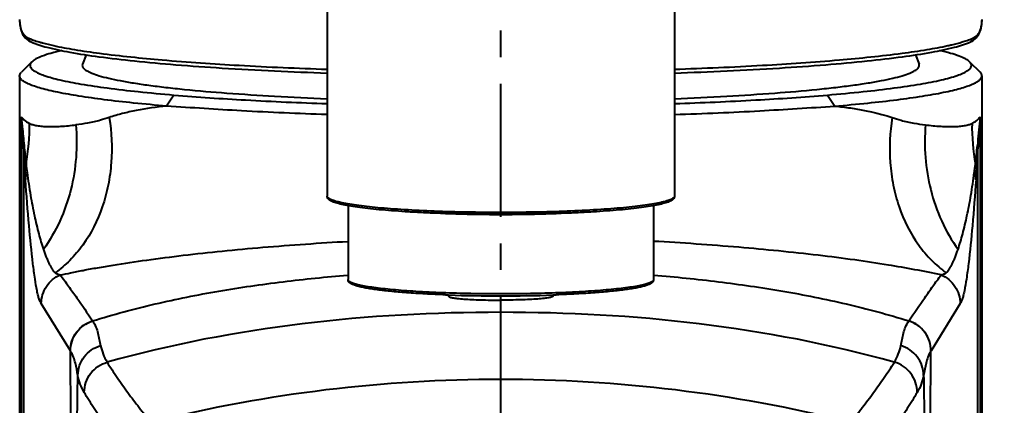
# Model space of a CAD drawing. Header units: millimetres. Extents: x 601 to 1195, y -13 to 407.
# Drawn here: x 1010.82 to 1057.56, y 248.07 to 266.5 of the extents above; entities that cross this region are included whole.
import ezdxf

# ---------------------------------------------------------------- set-up
doc = ezdxf.new("R2010")
doc.units = ezdxf.units.MM
doc.header["$LTSCALE"] = 0.1
doc.linetypes.add('CENTERX2', pattern=[101.6, 63.5, -12.7, 12.7, -12.7])
for name, color, linetype in [('02___PRT_ALL_AXES', 7, 'Continuous'), ('CENTER', 1, 'CENTERX2'), ('DIM', 3, 'Continuous')]:
    doc.layers.add(name, color=color, linetype=linetype)
doc.styles.get("Standard").update_dxf_attribs({"font": 'arial.ttf'})
doc.dimstyles.new('ISO-25', dxfattribs={"dimtxt": 3.5, "dimasz": 3.5, "dimexe": 1.25, "dimexo": 0.625, "dimtad": 1, "dimtih": 1, "dimtoh": 1, "dimdec": 1, "dimdsep": 46, "dimtxsty": 'Standard', "dimcen": 2.5, "dimclrd": 5, "dimclre": 5, "dimclrt": 5, "dimadec": 0, "dimazin": 0, "dimtfac": 1, "dimtdec": 1, "dimtmove": 0, "dimatfit": 3, "dimfxl": 1, "dimarcsym": 0})

# ---------------------------------------------------------------- blocks, each defined once
blk = doc.blocks.new('*D9')
at = {"layer": 'Defpoints', "color": 0, "transparency": 16777216}
for p in [(1033.819, 294.026), (1057.171, 177.234), (1076.334, 177.234)]:
    blk.add_point(p, dxfattribs=at)
at = {"layer": 'DIM', "color": 5, "lineweight": -2, "transparency": 16777216}
for p, q in [((1034.444, 294.026), (1077.584, 294.026)), ((1076.334, 290.526), (1076.334, 238.042)), ((1076.334, 180.734), (1076.334, 233.218)), ((1057.796, 177.234), (1077.584, 177.234))]:
    blk.add_line(p, q, dxfattribs=at)
at = {"layer": 'DIM', "color": 5, "transparency": 16777216}
for points in [[(1075.751, 290.526), (1076.917, 290.526), (1076.334, 294.026)], [(1075.751, 180.734), (1076.917, 180.734), (1076.334, 177.234)]]:
    blk.add_solid(points, dxfattribs=at)
at = {"layer": 'DIM', "color": 5, "transparency": 16777216, "insert": (1076.334, 235.63), "char_height": 3.5, "attachment_point": 5}
blk.add_mtext('116.8', dxfattribs=at)

msp = doc.modelspace()

# ---------------------------------------------------------------- linework, layer by layer
at = {"color": 7, "linetype": 'Continuous'}
for p, q in [((1025.519, 270.406), (1025.519, 258.061)), ((1042.119, 270.406), (1042.119, 258.061)), ((1011.259, 265.486), (1011.371, 265.427)), ((1011.371, 265.427), (1011.374, 265.426)), ((1056.267, 265.427), (1056.264, 265.426)), ((1013.998, 264.815), (1013.829, 264.362)), ((1053.64, 264.815), (1053.809, 264.362)), ((1011.405, 264.477), (1010.907, 263.983)), ((1013.83, 264.362), (1013.819, 264.305)), ((1053.819, 264.305), (1053.808, 264.362)), ((1056.227, 264.477), (1056.725, 263.983)), ((1010.819, 263.807), (1010.819, 214.495)), ((1056.813, 263.807), (1056.813, 214.495)), ((1018.196, 262.894), (1017.849, 262.365)), ((1049.436, 262.894), (1049.783, 262.365)), ((1010.901, 261.859), (1010.901, 214.326)), ((1056.731, 261.859), (1056.731, 214.326)), ((1011.006, 260.32), (1011.006, 218.547)), ((1056.626, 218.547), (1056.626, 260.32)), ((1026.519, 257.61), (1026.519, 254.078)), ((1041.119, 257.61), (1041.119, 254.078)), ((1013.249, 250.677), (1011.859, 252.931)), ((1055.773, 252.931), (1054.383, 250.677)), ((1014.314, 252.101), (1014.306, 252.106)), ((1053.318, 252.101), (1053.326, 252.106)), ((1013.253, 250.668), (1013.249, 250.677)), ((1013.269, 247.39), (1013.253, 250.668)), ((1054.364, 247.39), (1054.379, 250.668)), ((1054.379, 250.668), (1054.383, 250.677)), ((1033.816, 246.337), (1033.816, 249.313))]:
    msp.add_line(p, q, dxfattribs=at)
for points in [[(1010.819, 266.496), (1010.828, 266.298), (1010.877, 266.025)], [(1056.759, 266.016), (1056.809, 266.288), (1056.819, 266.496)], [(1010.877, 266.025), (1010.965, 265.804), (1011.092, 265.625), (1011.259, 265.486)], [(1056.541, 265.62), (1056.669, 265.797), (1056.759, 266.016)], [(1056.267, 265.427), (1056.373, 265.482), (1056.541, 265.62)]]:
    msp.add_lwpolyline(points, dxfattribs=at)
for centre, radius, start, end in [((1055.226, 266.464), 1.592, 352.5561, 355.0342), ((1056.097, 266.251), 0.705, 293.6966, 299.0801), ((1011.428, 262.173), 0.613, 210.7451, 219.3005), ((1056.204, 262.173), 0.613, 320.6996, 329.2532), ((1001.44, 261.38), 9.852, 349.5405, 0.9339), ((1066.192, 261.38), 9.852, 179.066, 190.4595), ((1042.807, 263.436), 31.91, 185.3067, 186.9207), ((1023.828, 263.543), 32.913, 353.1039, 354.6687), ((1143.081, 267.999), 132.297, 183.32766, 183.96436), ((938.921, 267.084), 117.898, 355.99676, 356.71122), ((1046.493, 263.866), 35.621, 186.892, 187.5399), ((1020.836, 263.904), 35.927, 352.4628, 353.1053), ((1033.497, 316.246), 62.938, 267.88457, 268.01731), ((1033.819, 327.92), 74.617, 268.07999, 271.91515), ((1034.141, 316.264), 62.956, 271.97715, 272.1177), ((1033.842, 179.742), 69.572, 90.02178, 103.81286), ((1033.789, 179.737), 69.577, 76.18794, 89.97848)]:
    msp.add_arc(centre, radius, start, end, dxfattribs=at)
for points, knots in [([(1010.819, 266.496), (1010.819, 266.39), (1010.832, 266.194), (1010.911, 265.929), (1011.053, 265.724), (1011.187, 265.637), (1011.258, 265.605)], [0, 0, 0, 0, 0.302042, 0.555937, 0.779744, 1, 1, 1, 1]), ([(1056.812, 266.326), (1056.813, 266.339), (1056.817, 266.396), (1056.819, 266.453), (1056.819, 266.496)], [0, 0, 0, 0, 0.241532, 1, 1, 1, 1]), ([(1056.681, 265.87), (1056.691, 265.888), (1056.732, 265.963), (1056.761, 266.045), (1056.777, 266.109)], [0, 0, 0, 0, 0.237299, 1, 1, 1, 1]), ([(1056.777, 266.109), (1056.78, 266.121), (1056.791, 266.17), (1056.8, 266.219), (1056.805, 266.257)], [0, 0, 0, 0, 0.241602, 1, 1, 1, 1]), ([(1011.258, 265.605), (1011.258, 265.568), (1011.279, 265.493), (1011.338, 265.442), (1011.371, 265.427)], [0, 0, 0, 0, 0.502847, 1, 1, 1, 1]), ([(1011.258, 265.605), (1011.269, 265.601), (1011.314, 265.581), (1011.36, 265.563), (1011.395, 265.55)], [0, 0, 0, 0, 0.239259, 1, 1, 1, 1]), ([(1011.395, 265.55), (1011.423, 265.539), (1011.544, 265.494), (1011.667, 265.455), (1011.762, 265.427)], [0, 0, 0, 0, 0.229759, 1, 1, 1, 1]), ([(1055.876, 265.427), (1055.909, 265.437), (1056.033, 265.474), (1056.155, 265.516), (1056.243, 265.55)], [0, 0, 0, 0, 0.270313, 1, 1, 1, 1]), ([(1056.243, 265.55), (1056.255, 265.554), (1056.301, 265.572), (1056.347, 265.591), (1056.38, 265.605)], [0, 0, 0, 0, 0.26077, 1, 1, 1, 1]), ([(1056.38, 265.605), (1056.38, 265.568), (1056.359, 265.493), (1056.3, 265.442), (1056.267, 265.427)], [0, 0, 0, 0, 0.502846, 1, 1, 1, 1]), ([(1056.439, 265.635), (1056.513, 265.676), (1056.602, 265.752), (1056.666, 265.845), (1056.681, 265.87)], [0, 0, 0, 0, 0.74427, 1, 1, 1, 1]), ([(1011.374, 265.426), (1011.617, 265.319), (1012.229, 265.136), (1013.314, 264.912), (1014.711, 264.7), (1016.402, 264.504), (1018.364, 264.327), (1021.431, 264.111), (1023.843, 264.001), (1025.516, 263.944)], [0, 0, 0, 0, 0.055875, 0.133767, 0.2331, 0.353062, 0.491953, 0.647682, 1, 1, 1, 1]), ([(1012.843, 265.015), (1012.668, 264.975), (1012.352, 264.898), (1011.935, 264.768), (1011.625, 264.637), (1011.462, 264.533), (1011.405, 264.477)], [0, 0, 0, 0, 0.347939, 0.629747, 0.845917, 1, 1, 1, 1]), ([(1011.762, 265.427), (1011.814, 265.412), (1012.042, 265.348), (1012.273, 265.293), (1012.452, 265.253)], [0, 0, 0, 0, 0.226841, 1, 1, 1, 1]), ([(1012.452, 265.253), (1012.779, 265.182), (1013.506, 265.048), (1015.232, 264.798), (1017.858, 264.534), (1021.486, 264.287), (1024.116, 264.173), (1025.518, 264.126)], [0, 0, 0, 0, 0.076486, 0.169004, 0.398517, 0.679376, 1, 1, 1, 1]), ([(1042.12, 264.126), (1043.522, 264.173), (1046.152, 264.287), (1049.78, 264.534), (1052.406, 264.798), (1054.132, 265.048), (1054.859, 265.182), (1055.186, 265.253)], [0, 0, 0, 0, 0.320624, 0.601483, 0.830995, 0.923513, 1, 1, 1, 1]), ([(1042.122, 263.944), (1043.795, 264.001), (1046.207, 264.111), (1049.274, 264.327), (1051.237, 264.504), (1052.927, 264.7), (1054.325, 264.912), (1055.409, 265.136), (1056.021, 265.319), (1056.264, 265.426)], [0, 0, 0, 0, 0.352319, 0.508047, 0.646938, 0.7669, 0.866233, 0.944124, 1, 1, 1, 1]), ([(1056.227, 264.477), (1056.171, 264.533), (1056.007, 264.636), (1055.698, 264.767), (1055.282, 264.897), (1054.967, 264.975), (1054.793, 265.014)], [0, 0, 0, 0, 0.154159, 0.370352, 0.652134, 1, 1, 1, 1]), ([(1055.186, 265.253), (1055.25, 265.267), (1055.481, 265.32), (1055.71, 265.378), (1055.876, 265.427)], [0, 0, 0, 0, 0.273146, 1, 1, 1, 1]), ([(1011.405, 264.477), (1011.374, 264.446), (1011.334, 264.394), (1011.316, 264.314), (1011.326, 264.233), (1011.395, 264.132), (1011.538, 264.026), (1011.745, 263.92), (1012.149, 263.767), (1012.825, 263.59), (1013.829, 263.397), (1015.081, 263.213), (1016.563, 263.041), (1017.628, 262.942), (1018.196, 262.894)], [0, 0, 0, 0, 0.018, 0.02559, 0.033074, 0.050341, 0.073847, 0.105189, 0.144948, 0.250367, 0.390112, 0.562961, 0.767119, 1, 1, 1, 1]), ([(1013.819, 264.305), (1013.819, 264.284), (1013.829, 264.238), (1013.871, 264.175), (1013.937, 264.113), (1014.028, 264.052), (1014.143, 263.991), (1014.344, 263.904), (1014.658, 263.801), (1015.11, 263.685), (1015.656, 263.572), (1016.295, 263.462), (1017.023, 263.356), (1017.836, 263.255), (1019.079, 263.121), (1020.812, 262.974), (1023.082, 262.828), (1024.68, 262.753), (1025.515, 262.719)], [0, 0, 0, 0, 0.005315, 0.011424, 0.018862, 0.027932, 0.038792, 0.051527, 0.08277, 0.121802, 0.168557, 0.22288, 0.284542, 0.353266, 0.428723, 0.598336, 0.790039, 1, 1, 1, 1]), ([(1042.123, 262.719), (1042.958, 262.753), (1044.556, 262.828), (1046.826, 262.974), (1048.559, 263.121), (1049.802, 263.255), (1050.615, 263.356), (1051.343, 263.462), (1051.982, 263.572), (1052.528, 263.685), (1052.98, 263.801), (1053.295, 263.904), (1053.495, 263.991), (1053.61, 264.052), (1053.701, 264.113), (1053.767, 264.175), (1053.809, 264.238), (1053.819, 264.284), (1053.819, 264.305)], [0, 0, 0, 0, 0.209961, 0.401664, 0.571277, 0.646733, 0.715457, 0.777119, 0.831442, 0.878197, 0.917229, 0.948472, 0.961208, 0.972068, 0.981138, 0.988576, 0.994685, 1, 1, 1, 1]), ([(1049.436, 262.894), (1050.004, 262.942), (1051.069, 263.041), (1052.552, 263.213), (1053.803, 263.397), (1054.808, 263.59), (1055.483, 263.767), (1055.888, 263.92), (1056.094, 264.026), (1056.237, 264.132), (1056.306, 264.233), (1056.316, 264.314), (1056.298, 264.394), (1056.258, 264.446), (1056.227, 264.477)], [0, 0, 0, 0, 0.232881, 0.43704, 0.609889, 0.749634, 0.855053, 0.894811, 0.926153, 0.949659, 0.966925, 0.974409, 0.981999, 1, 1, 1, 1]), ([(1010.819, 263.807), (1010.819, 263.837), (1010.838, 263.904), (1010.881, 263.957), (1010.907, 263.983)], [0, 0, 0, 0, 0.451856, 1, 1, 1, 1]), ([(1017.849, 262.365), (1017.323, 262.409), (1016.328, 262.5), (1014.93, 262.658), (1013.722, 262.826), (1012.841, 262.98), (1012.241, 263.111), (1011.871, 263.205), (1011.555, 263.301), (1011.296, 263.397), (1011.091, 263.494), (1010.942, 263.592), (1010.845, 263.693), (1010.819, 263.772), (1010.819, 263.807)], [0, 0, 0, 0, 0.216996, 0.410249, 0.577693, 0.717878, 0.777399, 0.829733, 0.874816, 0.912679, 0.94346, 0.967506, 0.985669, 1, 1, 1, 1]), ([(1049.783, 262.365), (1050.309, 262.409), (1051.304, 262.5), (1052.702, 262.658), (1053.91, 262.826), (1054.791, 262.98), (1055.391, 263.111), (1055.761, 263.205), (1056.077, 263.301), (1056.336, 263.397), (1056.541, 263.494), (1056.69, 263.592), (1056.787, 263.693), (1056.813, 263.772), (1056.813, 263.807)], [0, 0, 0, 0, 0.216996, 0.410248, 0.577693, 0.717878, 0.777399, 0.829733, 0.874816, 0.912679, 0.94346, 0.967506, 0.985669, 1, 1, 1, 1]), ([(1056.813, 263.807), (1056.813, 263.837), (1056.794, 263.904), (1056.751, 263.957), (1056.725, 263.983)], [0, 0, 0, 0, 0.451856, 1, 1, 1, 1]), ([(1018.196, 262.894), (1019.337, 262.797), (1021.774, 262.635), (1024.215, 262.528), (1025.512, 262.483)], [0, 0, 0, 0, 0.468692, 1, 1, 1, 1]), ([(1042.127, 262.483), (1043.422, 262.528), (1045.861, 262.635), (1048.296, 262.798), (1049.436, 262.894)], [0, 0, 0, 0, 0.531294, 1, 1, 1, 1]), ([(1017.849, 262.365), (1017.362, 262.315), (1016.65, 262.219), (1015.738, 262.014), (1015.311, 261.89), (1015.105, 261.822)], [0, 0, 0, 0, 0.524031, 0.767869, 1, 1, 1, 1]), ([(1025.512, 261.959), (1024.152, 262.005), (1021.596, 262.115), (1019.044, 262.283), (1017.849, 262.365)], [0, 0, 0, 0, 0.531983, 1, 1, 1, 1]), ([(1042.127, 261.964), (1042.823, 261.985), (1044.181, 262.035), (1046.734, 262.165), (1048.589, 262.283), (1049.783, 262.365)], [0, 0, 0, 0, 0.272713, 0.531694, 1, 1, 1, 1]), ([(1049.783, 262.365), (1050.032, 262.34), (1050.959, 262.23), (1051.878, 262.035), (1052.527, 261.822)], [0, 0, 0, 0, 0.268392, 1, 1, 1, 1]), ([(1010.901, 261.859), (1010.903, 261.844), (1010.908, 261.78), (1010.914, 261.715), (1010.917, 261.666)], [0, 0, 0, 0, 0.237785, 1, 1, 1, 1]), ([(1010.954, 261.784), (1010.974, 261.76), (1011.07, 261.658), (1011.193, 261.585), (1011.291, 261.54)], [0, 0, 0, 0, 0.228399, 1, 1, 1, 1]), ([(1015.106, 261.821), (1015.217, 261.111), (1015.269, 260.018), (1015.077, 258.587), (1014.715, 257.229), (1014.093, 255.993), (1013.248, 254.99), (1012.771, 254.581), (1012.525, 254.402)], [0, 0, 0, 0, 0.261802, 0.393979, 0.524331, 0.772546, 0.889109, 1, 1, 1, 1]), ([(1015.105, 261.822), (1014.965, 261.771), (1014.627, 261.662), (1014.092, 261.551), (1013.7, 261.492), (1013.512, 261.471)], [0, 0, 0, 0, 0.272611, 0.652427, 1, 1, 1, 1]), ([(1052.526, 261.821), (1052.415, 261.111), (1052.363, 260.018), (1052.555, 258.587), (1052.918, 257.229), (1053.539, 255.993), (1054.384, 254.99), (1054.861, 254.581), (1055.107, 254.402)], [0, 0, 0, 0, 0.261802, 0.393979, 0.52433, 0.772546, 0.889108, 1, 1, 1, 1]), ([(1052.527, 261.822), (1052.667, 261.771), (1053.005, 261.662), (1053.54, 261.551), (1053.932, 261.492), (1054.12, 261.471)], [0, 0, 0, 0, 0.272611, 0.652426, 1, 1, 1, 1]), ([(1056.341, 261.54), (1056.376, 261.556), (1056.5, 261.619), (1056.614, 261.706), (1056.678, 261.784)], [0, 0, 0, 0, 0.276287, 1, 1, 1, 1]), ([(1056.731, 261.859), (1056.73, 261.844), (1056.724, 261.78), (1056.718, 261.715), (1056.715, 261.666)], [0, 0, 0, 0, 0.237646, 1, 1, 1, 1]), ([(1010.917, 261.666), (1010.927, 261.57), (1010.97, 261.176), (1011.006, 260.783), (1011.033, 260.485)], [0, 0, 0, 0, 0.245158, 1, 1, 1, 1]), ([(1010.917, 261.666), (1010.925, 261.552), (1010.958, 261.103), (1010.988, 260.655), (1011.006, 260.32)], [0, 0, 0, 0, 0.254972, 1, 1, 1, 1]), ([(1011.291, 261.54), (1011.342, 261.517), (1011.457, 261.47), (1011.659, 261.425), (1011.901, 261.4), (1012.174, 261.386), (1012.473, 261.385), (1012.923, 261.403), (1013.272, 261.438), (1013.512, 261.471)], [0, 0, 0, 0, 0.074691, 0.16546, 0.275948, 0.398681, 0.53167, 0.675824, 1, 1, 1, 1]), ([(1013.512, 261.471), (1013.599, 260.439), (1013.479, 258.84), (1012.79, 256.864), (1012.263, 255.946), (1011.959, 255.523)], [0, 0, 0, 0, 0.496509, 0.750468, 1, 1, 1, 1]), ([(1054.12, 261.471), (1054.033, 260.439), (1054.153, 258.84), (1054.842, 256.864), (1055.37, 255.946), (1055.673, 255.523)], [0, 0, 0, 0, 0.496509, 0.750468, 1, 1, 1, 1]), ([(1054.12, 261.471), (1054.36, 261.438), (1054.709, 261.403), (1055.159, 261.385), (1055.458, 261.386), (1055.731, 261.4), (1055.973, 261.425), (1056.175, 261.47), (1056.29, 261.517), (1056.341, 261.54)], [0, 0, 0, 0, 0.324176, 0.46833, 0.601319, 0.724052, 0.83454, 0.925309, 1, 1, 1, 1]), ([(1056.715, 261.666), (1056.694, 261.471), (1056.653, 261.077), (1056.617, 260.684), (1056.599, 260.485)], [0, 0, 0, 0, 0.496442, 1, 1, 1, 1]), ([(1056.715, 261.666), (1056.707, 261.552), (1056.674, 261.103), (1056.644, 260.655), (1056.626, 260.32)], [0, 0, 0, 0, 0.254933, 1, 1, 1, 1]), ([(1011.1, 258.853), (1011.101, 258.882), (1011.111, 258.998), (1011.145, 259.112), (1011.18, 259.192)], [0, 0, 0, 0, 0.246698, 1, 1, 1, 1]), ([(1011.18, 259.192), (1011.228, 258.828), (1011.33, 258.137), (1011.517, 257.16), (1011.72, 256.298), (1011.876, 255.766), (1011.959, 255.522)], [0, 0, 0, 0, 0.293059, 0.557607, 0.794402, 1, 1, 1, 1]), ([(1055.673, 255.522), (1055.756, 255.766), (1055.913, 256.298), (1056.115, 257.16), (1056.302, 258.137), (1056.404, 258.828), (1056.452, 259.192)], [0, 0, 0, 0, 0.205598, 0.442393, 0.706941, 1, 1, 1, 1]), ([(1056.532, 258.853), (1056.531, 258.882), (1056.521, 258.998), (1056.487, 259.112), (1056.452, 259.192)], [0, 0, 0, 0, 0.246689, 1, 1, 1, 1]), ([(1011.859, 252.931), (1011.818, 252.999), (1011.759, 253.126), (1011.701, 253.332), (1011.629, 253.652), (1011.546, 254.158), (1011.41, 255.195), (1011.256, 256.778), (1011.151, 258.118), (1011.1, 258.853)], [0, 0, 0, 0, 0.04, 0.069658, 0.107246, 0.203838, 0.326396, 0.631313, 1, 1, 1, 1]), ([(1056.532, 258.853), (1056.482, 258.118), (1056.376, 256.778), (1056.222, 255.195), (1056.086, 254.158), (1056.003, 253.652), (1055.931, 253.332), (1055.874, 253.126), (1055.814, 252.999), (1055.773, 252.931)], [0, 0, 0, 0, 0.368687, 0.673604, 0.796162, 0.892754, 0.930342, 0.96, 1, 1, 1, 1]), ([(1042.119, 258.061), (1042.119, 258.046), (1042.116, 258.017), (1042.1, 257.977), (1042.077, 257.943), (1042.042, 257.903), (1041.985, 257.861), (1041.904, 257.819), (1041.808, 257.779), (1041.695, 257.741), (1041.565, 257.704), (1041.358, 257.654), (1041.054, 257.595), (1040.638, 257.531), (1040.158, 257.471), (1039.617, 257.415), (1039.021, 257.365), (1038.375, 257.32), (1037.685, 257.282), (1036.696, 257.238), (1035.404, 257.202), (1033.819, 257.188), (1032.235, 257.202), (1030.942, 257.238), (1029.954, 257.282), (1029.264, 257.32), (1028.617, 257.365), (1028.021, 257.415), (1027.48, 257.471), (1027, 257.531), (1026.584, 257.595), (1026.281, 257.654), (1026.073, 257.704), (1025.943, 257.741), (1025.83, 257.779), (1025.735, 257.819), (1025.654, 257.861), (1025.597, 257.903), (1025.561, 257.943), (1025.538, 257.977), (1025.523, 258.017), (1025.519, 258.046), (1025.519, 258.061)], [0, 0, 0, 0, 0.002622, 0.005082, 0.007471, 0.009815, 0.014585, 0.019885, 0.025962, 0.032944, 0.0409, 0.049853, 0.070768, 0.095628, 0.124261, 0.156431, 0.191852, 0.230199, 0.271114, 0.314212, 0.4053, 0.5, 0.5947, 0.685788, 0.728886, 0.769801, 0.808148, 0.843569, 0.875738, 0.904372, 0.929232, 0.950147, 0.9591, 0.967056, 0.974038, 0.980115, 0.985415, 0.990185, 0.992529, 0.994918, 0.997378, 1, 1, 1, 1]), ([(1042.119, 258.061), (1042.119, 258.047), (1042.11, 258.018), (1042.077, 257.98), (1042.026, 257.942), (1041.955, 257.905), (1041.865, 257.869), (1041.756, 257.832), (1041.628, 257.796), (1041.421, 257.747), (1041.117, 257.688), (1040.699, 257.624), (1040.215, 257.563), (1039.67, 257.507), (1039.068, 257.457), (1038.171, 257.395), (1036.955, 257.336), (1035.418, 257.293), (1033.819, 257.278), (1032.22, 257.293), (1030.683, 257.336), (1029.468, 257.395), (1028.57, 257.457), (1027.969, 257.507), (1027.423, 257.563), (1026.939, 257.624), (1026.521, 257.688), (1026.217, 257.747), (1026.01, 257.796), (1025.882, 257.832), (1025.773, 257.869), (1025.683, 257.905), (1025.613, 257.942), (1025.561, 257.98), (1025.528, 258.018), (1025.519, 258.047), (1025.519, 258.061)], [0, 0, 0, 0, 0.002341, 0.005219, 0.008938, 0.01364, 0.019384, 0.026197, 0.034087, 0.043048, 0.064136, 0.08931, 0.11836, 0.151024, 0.187, 0.225954, 0.311294, 0.403816, 0.5, 0.596184, 0.688706, 0.774046, 0.813, 0.848976, 0.88164, 0.91069, 0.935864, 0.956952, 0.965913, 0.973803, 0.980616, 0.98636, 0.991062, 0.994781, 0.997659, 1, 1, 1, 1]), ([(1037.927, 257.296), (1037.275, 257.255), (1035.905, 257.196), (1033.819, 257.168), (1031.733, 257.196), (1030.364, 257.255), (1029.711, 257.296)], [0, 0, 0, 0, 0.238523, 0.500002, 0.761481, 1, 1, 1, 1]), ([(1012.762, 254.307), (1012.928, 254.336), (1013.295, 254.41), (1013.89, 254.528), (1014.567, 254.653), (1015.577, 254.824), (1016.942, 255.026), (1018.679, 255.248), (1020.527, 255.449), (1023.15, 255.691), (1025.158, 255.829), (1026.516, 255.905)], [0, 0, 0, 0, 0.0365, 0.081088, 0.131251, 0.185534, 0.302865, 0.429806, 0.564517, 0.705391, 1, 1, 1, 1]), ([(1054.87, 254.307), (1054.03, 254.476), (1052.655, 254.736), (1050.692, 255.027), (1048.311, 255.33), (1045.107, 255.648), (1042.48, 255.83), (1041.122, 255.905)], [0, 0, 0, 0, 0.185546, 0.302893, 0.429785, 0.705386, 1, 1, 1, 1]), ([(1011.959, 255.523), (1012.004, 255.395), (1012.07, 255.21), (1012.165, 254.976), (1012.234, 254.823), (1012.308, 254.69), (1012.37, 254.592), (1012.415, 254.52), (1012.454, 254.457), (1012.494, 254.417), (1012.525, 254.402)], [0, 0, 0, 0, 0.320635, 0.465333, 0.59786, 0.717707, 0.824691, 0.873143, 0.918077, 1, 1, 1, 1]), ([(1055.107, 254.402), (1055.139, 254.417), (1055.178, 254.457), (1055.217, 254.52), (1055.262, 254.592), (1055.324, 254.69), (1055.398, 254.823), (1055.467, 254.976), (1055.562, 255.21), (1055.628, 255.395), (1055.673, 255.523)], [0, 0, 0, 0, 0.081917, 0.126851, 0.175304, 0.282289, 0.402136, 0.534664, 0.679363, 1, 1, 1, 1]), ([(1011.859, 252.931), (1011.859, 253.217), (1012.032, 253.802), (1012.5, 254.192), (1012.762, 254.307)], [0, 0, 0, 0, 0.49943, 1, 1, 1, 1]), ([(1012.525, 254.402), (1012.529, 254.398), (1012.539, 254.393), (1012.548, 254.385), (1012.553, 254.384)], [0, 0, 0, 0, 0.497646, 1, 1, 1, 1]), ([(1012.553, 254.384), (1012.568, 254.373), (1012.605, 254.36), (1012.676, 254.339), (1012.728, 254.317), (1012.762, 254.307)], [0, 0, 0, 0, 0.250496, 0.516829, 1, 1, 1, 1]), ([(1012.762, 254.307), (1012.898, 254.127), (1013.162, 253.764), (1013.68, 253.036), (1014.058, 252.484), (1014.304, 252.114)], [0, 0, 0, 0, 0.251693, 0.502285, 1, 1, 1, 1]), ([(1014.306, 252.106), (1015.295, 252.409), (1017.293, 252.95), (1020.338, 253.559), (1023.411, 253.997), (1025.469, 254.208), (1026.5, 254.293)], [0, 0, 0, 0, 0.24998, 0.499943, 0.749988, 1, 1, 1, 1]), ([(1041.138, 254.293), (1042.168, 254.207), (1044.226, 253.997), (1047.297, 253.558), (1050.34, 252.95), (1052.338, 252.409), (1053.326, 252.106)], [0, 0, 0, 0, 0.250012, 0.500057, 0.75002, 1, 1, 1, 1]), ([(1053.328, 252.114), (1053.574, 252.484), (1053.952, 253.036), (1054.47, 253.764), (1054.734, 254.127), (1054.87, 254.307)], [0, 0, 0, 0, 0.497715, 0.748307, 1, 1, 1, 1]), ([(1054.87, 254.307), (1054.904, 254.317), (1054.956, 254.339), (1055.027, 254.36), (1055.064, 254.372), (1055.079, 254.384)], [0, 0, 0, 0, 0.483151, 0.749501, 1, 1, 1, 1]), ([(1054.87, 254.307), (1055.132, 254.192), (1055.601, 253.802), (1055.773, 253.217), (1055.773, 252.931)], [0, 0, 0, 0, 0.50057, 1, 1, 1, 1]), ([(1055.079, 254.384), (1055.084, 254.385), (1055.093, 254.393), (1055.103, 254.398), (1055.107, 254.402)], [0, 0, 0, 0, 0.502354, 1, 1, 1, 1]), ([(1031.174, 253.351), (1030.849, 253.363), (1030.228, 253.391), (1029.343, 253.447), (1028.665, 253.505), (1028.177, 253.558), (1027.857, 253.598), (1027.569, 253.641), (1027.316, 253.685), (1027.098, 253.732), (1026.915, 253.78), (1026.785, 253.825), (1026.699, 253.863), (1026.645, 253.892), (1026.598, 253.925), (1026.558, 253.966), (1026.527, 254.017), (1026.519, 254.057), (1026.519, 254.078)], [0, 0, 0, 0, 0.202152, 0.387703, 0.552629, 0.626249, 0.693458, 0.753942, 0.807439, 0.853807, 0.893032, 0.925362, 0.939222, 0.951799, 0.96349, 0.975014, 0.987013, 1, 1, 1, 1]), ([(1041.119, 254.078), (1041.119, 254.067), (1041.111, 254.041), (1041.082, 254.007), (1041.037, 253.974), (1040.975, 253.942), (1040.896, 253.909), (1040.8, 253.877), (1040.687, 253.846), (1040.505, 253.802), (1040.238, 253.75), (1039.87, 253.694), (1039.445, 253.641), (1038.965, 253.592), (1038.436, 253.547), (1037.646, 253.493), (1036.577, 253.441), (1035.225, 253.403), (1033.819, 253.39), (1032.413, 253.403), (1031.061, 253.441), (1029.992, 253.493), (1029.203, 253.547), (1028.673, 253.592), (1028.194, 253.641), (1027.768, 253.694), (1027.401, 253.75), (1027.133, 253.802), (1026.951, 253.846), (1026.838, 253.877), (1026.743, 253.909), (1026.664, 253.942), (1026.601, 253.974), (1026.556, 254.007), (1026.527, 254.041), (1026.519, 254.067), (1026.519, 254.078)], [0, 0, 0, 0, 0.002341, 0.005219, 0.008938, 0.013639, 0.019384, 0.026197, 0.034087, 0.043049, 0.064136, 0.08931, 0.11836, 0.151023, 0.187, 0.225954, 0.311294, 0.403816, 0.5, 0.596184, 0.688706, 0.774046, 0.813, 0.848977, 0.88164, 0.91069, 0.935864, 0.956951, 0.965913, 0.973803, 0.980616, 0.986361, 0.991062, 0.994781, 0.997659, 1, 1, 1, 1]), ([(1041.119, 254.078), (1041.119, 254.057), (1041.111, 254.017), (1041.08, 253.966), (1041.041, 253.925), (1040.994, 253.892), (1040.94, 253.863), (1040.854, 253.825), (1040.724, 253.78), (1040.541, 253.732), (1040.323, 253.686), (1040.07, 253.641), (1039.782, 253.598), (1039.462, 253.558), (1038.974, 253.505), (1038.297, 253.447), (1037.412, 253.391), (1036.791, 253.363), (1036.467, 253.351)], [0, 0, 0, 0, 0.012989, 0.024992, 0.036519, 0.048211, 0.060789, 0.074649, 0.10698, 0.146203, 0.192568, 0.246062, 0.306542, 0.373748, 0.447365, 0.612287, 0.797839, 1, 1, 1, 1]), ([(1031.319, 253.298), (1031.319, 253.29), (1031.334, 253.269), (1031.399, 253.238), (1031.538, 253.206), (1031.766, 253.174), (1032.073, 253.147), (1032.447, 253.126), (1032.873, 253.11), (1033.335, 253.101), (1033.654, 253.099), (1033.816, 253.099)], [0, 0, 0, 0, 0.010166, 0.026834, 0.08538, 0.177777, 0.301171, 0.451078, 0.621844, 0.807295, 1, 1, 1, 1]), ([(1036.313, 253.298), (1036.313, 253.29), (1036.298, 253.269), (1036.233, 253.238), (1036.094, 253.205), (1035.866, 253.174), (1035.559, 253.147), (1035.185, 253.125), (1034.597, 253.104), (1034.135, 253.099), (1033.816, 253.099)], [0, 0, 0, 0, 0.010173, 0.026841, 0.085372, 0.177762, 0.301161, 0.451062, 0.621805, 1, 1, 1, 1]), ([(1033.816, 252.518), (1030.648, 252.518), (1024.306, 252.182), (1018.056, 250.987), (1015.006, 250.134)], [0, 0, 0, 0, 0.500102, 1, 1, 1, 1]), ([(1052.626, 250.134), (1049.576, 250.987), (1043.326, 252.182), (1036.985, 252.518), (1033.817, 252.518)], [0, 0, 0, 0, 0.499898, 1, 1, 1, 1]), ([(1013.249, 250.677), (1013.25, 250.834), (1013.301, 251.152), (1013.523, 251.579), (1013.867, 251.916), (1014.155, 252.059), (1014.306, 252.106)], [0, 0, 0, 0, 0.249548, 0.499492, 0.749716, 1, 1, 1, 1]), ([(1013.253, 250.668), (1013.253, 250.826), (1013.304, 251.145), (1013.527, 251.573), (1013.872, 251.911), (1014.162, 252.054), (1014.314, 252.101)], [0, 0, 0, 0, 0.249546, 0.499491, 0.749718, 1, 1, 1, 1]), ([(1014.314, 252.101), (1014.374, 252.011), (1014.474, 251.823), (1014.569, 251.524), (1014.632, 251.224), (1014.669, 251.024), (1014.689, 250.925)], [0, 0, 0, 0, 0.260923, 0.510064, 0.755514, 1, 1, 1, 1]), ([(1052.943, 250.925), (1052.963, 251.024), (1053, 251.224), (1053.063, 251.524), (1053.159, 251.823), (1053.259, 252.011), (1053.318, 252.101)], [0, 0, 0, 0, 0.244486, 0.489936, 0.739077, 1, 1, 1, 1]), ([(1054.379, 250.668), (1054.379, 250.826), (1054.328, 251.144), (1054.105, 251.573), (1053.76, 251.911), (1053.47, 252.054), (1053.318, 252.101)], [0, 0, 0, 0, 0.249529, 0.499435, 0.749685, 1, 1, 1, 1]), ([(1054.383, 250.677), (1054.382, 250.834), (1054.331, 251.152), (1054.109, 251.579), (1053.765, 251.916), (1053.477, 252.059), (1053.326, 252.106)], [0, 0, 0, 0, 0.249543, 0.499485, 0.749713, 1, 1, 1, 1]), ([(1013.607, 249.504), (1013.566, 249.699), (1013.522, 249.997), (1013.402, 250.388), (1013.309, 250.576), (1013.253, 250.668)], [0, 0, 0, 0, 0.488641, 0.737114, 1, 1, 1, 1]), ([(1013.607, 249.503), (1013.609, 249.662), (1013.664, 249.981), (1013.892, 250.408), (1014.244, 250.742), (1014.537, 250.88), (1014.69, 250.925)], [0, 0, 0, 0, 0.24954, 0.499358, 0.749538, 1, 1, 1, 1]), ([(1014.689, 250.925), (1014.724, 250.79), (1014.804, 250.516), (1014.929, 250.258), (1015.006, 250.134)], [0, 0, 0, 0, 0.488924, 1, 1, 1, 1]), ([(1052.626, 250.134), (1052.703, 250.258), (1052.828, 250.516), (1052.908, 250.79), (1052.943, 250.925)], [0, 0, 0, 0, 0.511076, 1, 1, 1, 1]), ([(1054.029, 249.504), (1054.027, 249.663), (1053.971, 249.982), (1053.742, 250.409), (1053.39, 250.743), (1053.096, 250.88), (1052.943, 250.925)], [0, 0, 0, 0, 0.249526, 0.499359, 0.749553, 1, 1, 1, 1]), ([(1054.379, 250.668), (1054.323, 250.576), (1054.23, 250.388), (1054.11, 249.997), (1054.066, 249.699), (1054.025, 249.504)], [0, 0, 0, 0, 0.262886, 0.511359, 1, 1, 1, 1]), ([(1013.913, 248.687), (1013.913, 248.849), (1013.965, 249.174), (1014.195, 249.609), (1014.552, 249.95), (1014.85, 250.09), (1015.006, 250.134)], [0, 0, 0, 0, 0.249525, 0.499449, 0.749684, 1, 1, 1, 1]), ([(1015, 250.138), (1015.153, 249.888), (1015.406, 249.527), (1015.74, 249.044), (1015.996, 248.682), (1016.261, 248.324), (1016.493, 248.033), (1016.669, 247.789), (1016.826, 247.613), (1017.016, 247.45), (1017.156, 247.35), (1017.231, 247.301)], [0, 0, 0, 0, 0.24234, 0.363931, 0.485795, 0.608603, 0.732236, 0.793756, 0.857665, 0.926303, 1, 1, 1, 1]), ([(1050.401, 247.301), (1050.476, 247.35), (1050.616, 247.45), (1050.806, 247.613), (1050.963, 247.789), (1051.139, 248.033), (1051.371, 248.325), (1051.636, 248.682), (1051.892, 249.044), (1052.226, 249.527), (1052.479, 249.888), (1052.632, 250.138)], [0, 0, 0, 0, 0.073697, 0.142335, 0.206245, 0.267765, 0.391398, 0.514205, 0.636069, 0.75766, 1, 1, 1, 1]), ([(1053.719, 248.687), (1053.72, 248.849), (1053.669, 249.175), (1053.439, 249.612), (1053.083, 249.954), (1052.783, 250.095), (1052.628, 250.14)], [0, 0, 0, 0, 0.249523, 0.499445, 0.749682, 1, 1, 1, 1]), ([(1013.591, 246.672), (1013.573, 247.144), (1013.581, 248.089), (1013.597, 249.032), (1013.603, 249.504)], [0, 0, 0, 0, 0.499934, 1, 1, 1, 1]), ([(1013.913, 248.685), (1013.839, 248.816), (1013.706, 249.08), (1013.635, 249.367), (1013.603, 249.507)], [0, 0, 0, 0, 0.510704, 1, 1, 1, 1]), ([(1054.029, 249.507), (1053.997, 249.367), (1053.927, 249.08), (1053.793, 248.816), (1053.719, 248.685)], [0, 0, 0, 0, 0.489296, 1, 1, 1, 1]), ([(1054.029, 249.504), (1054.035, 249.032), (1054.051, 248.089), (1054.059, 247.144), (1054.041, 246.672)], [0, 0, 0, 0, 0.500066, 1, 1, 1, 1]), ([(1016.14, 245.48), (1015.987, 245.639), (1015.783, 245.87), (1015.551, 246.18), (1015.368, 246.448), (1015.143, 246.769), (1014.794, 247.28), (1014.388, 247.921), (1014.06, 248.428), (1013.913, 248.69)], [0, 0, 0, 0, 0.168794, 0.236367, 0.296359, 0.417839, 0.537, 0.770301, 1, 1, 1, 1]), ([(1053.719, 248.69), (1053.572, 248.428), (1053.244, 247.921), (1052.838, 247.28), (1052.49, 246.769), (1052.264, 246.448), (1052.081, 246.18), (1051.849, 245.87), (1051.645, 245.638), (1051.492, 245.48)], [0, 0, 0, 0, 0.229698, 0.463, 0.582161, 0.70364, 0.763633, 0.831205, 1, 1, 1, 1])]:
    msp.add_open_spline(points, degree=3, knots=knots, dxfattribs=at)
for points in [[(1011.006, 260.32), (1011.009, 260.376), (1011.019, 260.431), (1011.034, 260.485)], [(1056.626, 260.32), (1056.623, 260.376), (1056.614, 260.431), (1056.599, 260.485)]]:
    msp.add_open_spline(points, degree=3, dxfattribs=at)
at = {"layer": '02___PRT_ALL_AXES', "color": 7, "linetype": 'Continuous'}
for p, q in [((1031.319, 253.298), (1031.319, 253.346)), ((1036.319, 253.298), (1036.319, 253.346))]:
    msp.add_line(p, q, dxfattribs=at)
at = {"layer": 'CENTER'}
msp.add_line((1033.819, 145.32), (1033.819, 297.458), dxfattribs=at)

# ---------------------------------------------------------------- dimensions: what is measured, and where the dimension line sits
at = {"layer": 'DIM'}
dim = msp.add_linear_dim(base=(1076.334, 177.234), p1=(1033.819, 294.026), p2=(1057.171, 177.234), angle=90, dimstyle='ISO-25', dxfattribs=at)
dim.commit()
dim.dimension.update_dxf_attribs({"geometry": '*D9', "text_midpoint": (1076.334, 235.63)})

doc.saveas('drawing.dxf')
